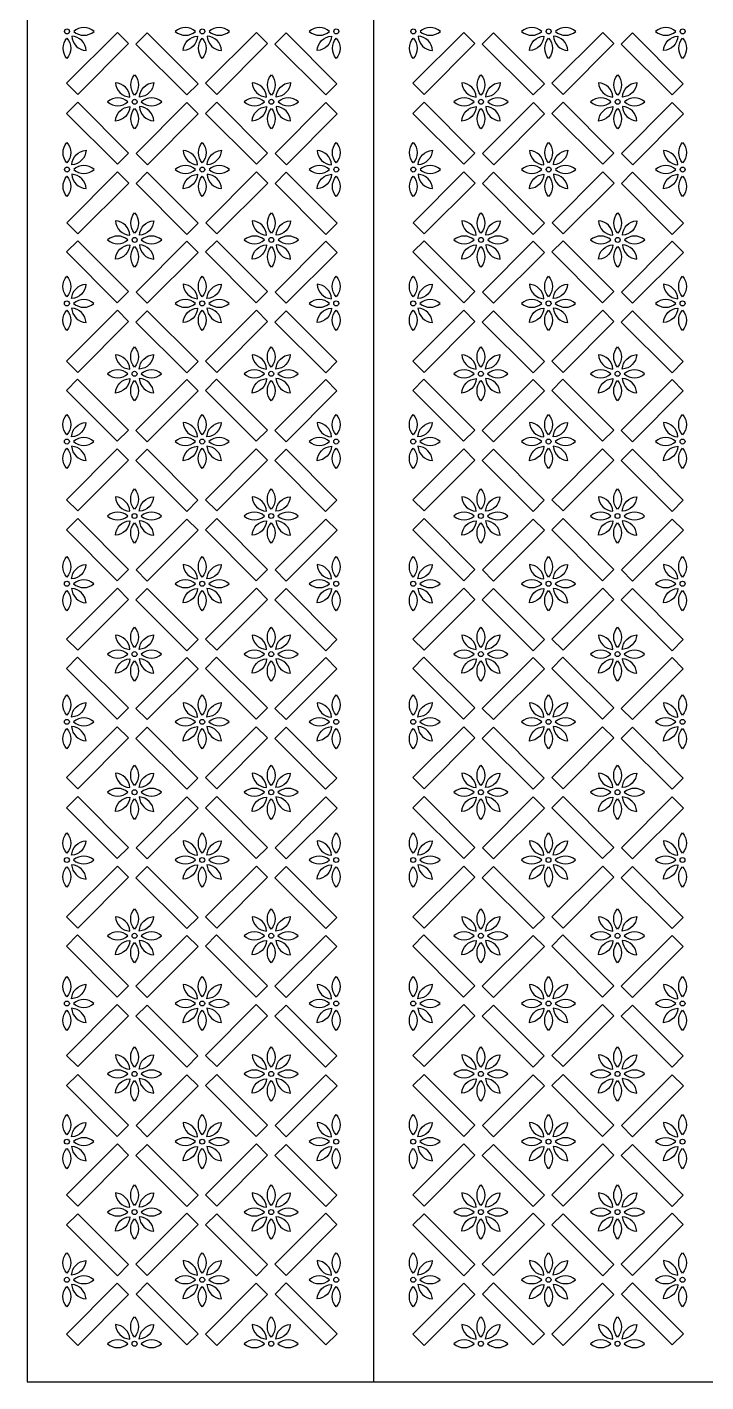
# Model space of a CAD drawing. Header units: millimetres. Extents: x 0 to 1000, y 0 to 2000.
# Drawn here: x 0 to 490, y 0 to 977 of the extents above; entities that cross this region are included whole.
import ezdxf

# ---------------------------------------------------------------- set-up
doc = ezdxf.new("R2010")
doc.units = ezdxf.units.MM
doc.layers.add('Image', color=70, linetype='Continuous')

msp = doc.modelspace()

# ---------------------------------------------------------------- linework, layer by layer
at = {"layer": 'Image'}
msp.add_line((250, 2000), (250, 0), dxfattribs=at)
for points in [[(500, 2000), (0, 2000), (0, 0), (1000, 0), (1000, 2000)], [(28.53, 936.81), (36.62, 928.71), (73.31, 965.41), (65.22, 973.5)], [(123.38, 936.47), (115.28, 928.38), (78.59, 965.07), (86.69, 973.16)], [(128.84, 936.81), (136.93, 928.71), (173.62, 965.41), (165.53, 973.5)], [(223.69, 936.47), (215.59, 928.38), (178.9, 965.07), (187, 973.16)], [(278.53, 936.81), (286.62, 928.71), (323.31, 965.41), (315.22, 973.5)], [(373.38, 936.47), (365.28, 928.38), (328.59, 965.07), (336.69, 973.16)], [(378.84, 936.81), (386.93, 928.71), (423.62, 965.41), (415.53, 973.5)], [(473.69, 936.47), (465.59, 928.38), (428.9, 965.07), (437, 973.16)], [(28.53, 915.05), (36.62, 923.14), (73.31, 886.45), (65.22, 878.36)], [(123.52, 914.76), (115.43, 922.85), (78.74, 886.16), (86.83, 878.06)], [(128.84, 915.05), (136.93, 923.14), (173.62, 886.45), (165.53, 878.36)], [(223.83, 914.76), (215.74, 922.85), (179.05, 886.16), (187.14, 878.06)], [(278.53, 915.05), (286.62, 923.14), (323.31, 886.45), (315.22, 878.36)], [(373.52, 914.76), (365.43, 922.85), (328.74, 886.16), (336.83, 878.06)], [(378.84, 915.05), (386.93, 923.14), (423.62, 886.45), (415.53, 878.36)], [(473.83, 914.76), (465.74, 922.85), (429.05, 886.16), (437.14, 878.06)], [(28.6, 836.26), (36.69, 828.17), (73.38, 864.86), (65.29, 872.96)], [(123.45, 835.93), (115.35, 827.83), (78.66, 864.52), (86.76, 872.62)], [(128.91, 836.26), (137.01, 828.17), (173.7, 864.86), (165.6, 872.96)], [(223.76, 835.93), (215.67, 827.83), (178.98, 864.52), (187.07, 872.62)], [(278.6, 836.26), (286.69, 828.17), (323.38, 864.86), (315.29, 872.96)], [(373.45, 835.93), (365.35, 827.83), (328.66, 864.52), (336.76, 872.62)], [(378.91, 836.26), (387.01, 828.17), (423.7, 864.86), (415.6, 872.96)], [(473.76, 835.93), (465.67, 827.83), (428.98, 864.52), (437.07, 872.62)], [(28.45, 815.14), (36.55, 823.23), (73.24, 786.54), (65.14, 778.44)], [(123.45, 814.84), (115.35, 822.94), (78.66, 786.25), (86.76, 778.15)], [(128.77, 815.14), (136.86, 823.23), (173.55, 786.54), (165.46, 778.44)], [(223.76, 814.84), (215.67, 822.94), (178.98, 786.25), (187.07, 778.15)], [(278.45, 815.14), (286.55, 823.23), (323.24, 786.54), (315.14, 778.44)], [(373.45, 814.84), (365.35, 822.94), (328.66, 786.25), (336.76, 778.15)], [(378.77, 815.14), (386.86, 823.23), (423.55, 786.54), (415.46, 778.44)], [(473.76, 814.84), (465.67, 822.94), (428.98, 786.25), (437.07, 778.15)], [(28.53, 736.35), (36.62, 728.26), (73.31, 764.95), (65.22, 773.04)], [(123.38, 736.01), (115.28, 727.92), (78.59, 764.61), (86.68, 772.7)], [(128.84, 736.35), (136.93, 728.26), (173.62, 764.95), (165.53, 773.04)], [(223.69, 736.01), (215.59, 727.92), (178.9, 764.61), (187, 772.7)], [(278.53, 736.35), (286.62, 728.26), (323.31, 764.95), (315.22, 773.04)], [(373.38, 736.01), (365.28, 727.92), (328.59, 764.61), (336.68, 772.7)], [(378.84, 736.35), (386.93, 728.26), (423.62, 764.95), (415.53, 773.04)], [(473.69, 736.01), (465.59, 727.92), (428.9, 764.61), (437, 772.7)], [(28.38, 715.22), (36.47, 723.32), (73.17, 686.63), (65.07, 678.53)], [(128.69, 715.22), (136.79, 723.32), (173.48, 686.63), (165.38, 678.53)], [(278.38, 715.22), (286.47, 723.32), (323.17, 686.63), (315.07, 678.53)], [(378.69, 715.22), (386.79, 723.32), (423.48, 686.63), (415.38, 678.53)], [(123.38, 714.93), (115.28, 723.02), (78.59, 686.33), (86.68, 678.24)], [(223.69, 714.93), (215.59, 723.02), (178.9, 686.33), (187, 678.24)], [(373.38, 714.93), (365.28, 723.02), (328.59, 686.33), (336.68, 678.24)], [(473.69, 714.93), (465.59, 723.02), (428.9, 686.33), (437, 678.24)], [(28.45, 636.44), (36.55, 628.34), (73.24, 665.03), (65.14, 673.13)], [(123.3, 636.1), (115.21, 628.01), (78.52, 664.7), (86.61, 672.79)], [(128.77, 636.44), (136.86, 628.34), (173.55, 665.03), (165.46, 673.13)], [(223.62, 636.1), (215.52, 628.01), (178.83, 664.7), (186.92, 672.79)], [(278.45, 636.44), (286.55, 628.34), (323.24, 665.03), (315.14, 673.13)], [(373.3, 636.1), (365.21, 628.01), (328.52, 664.7), (336.61, 672.79)], [(378.77, 636.44), (386.86, 628.34), (423.55, 665.03), (415.46, 673.13)], [(473.62, 636.1), (465.52, 628.01), (428.83, 664.7), (436.92, 672.79)], [(28.45, 614.68), (36.55, 622.77), (73.24, 586.08), (65.14, 577.99)], [(123.45, 614.38), (115.35, 622.48), (78.66, 585.79), (86.76, 577.69)], [(128.77, 614.68), (136.86, 622.77), (173.55, 586.08), (165.46, 577.99)], [(223.76, 614.38), (215.67, 622.48), (178.98, 585.79), (187.07, 577.69)], [(278.45, 614.68), (286.55, 622.77), (323.24, 586.08), (315.14, 577.99)], [(373.45, 614.38), (365.35, 622.48), (328.66, 585.79), (336.76, 577.69)], [(378.77, 614.68), (386.86, 622.77), (423.55, 586.08), (415.46, 577.99)], [(473.76, 614.38), (465.67, 622.48), (428.98, 585.79), (437.07, 577.69)], [(28.53, 535.89), (36.62, 527.8), (73.31, 564.49), (65.22, 572.59)], [(123.38, 535.56), (115.28, 527.46), (78.59, 564.15), (86.68, 572.25)], [(128.84, 535.89), (136.93, 527.8), (173.62, 564.49), (165.53, 572.59)], [(223.69, 535.56), (215.59, 527.46), (178.9, 564.15), (187, 572.25)], [(278.53, 535.89), (286.62, 527.8), (323.31, 564.49), (315.22, 572.59)], [(373.38, 535.56), (365.28, 527.46), (328.59, 564.15), (336.68, 572.25)], [(378.84, 535.89), (386.93, 527.8), (423.62, 564.49), (415.53, 572.59)], [(473.69, 535.56), (465.59, 527.46), (428.9, 564.15), (437, 572.25)], [(28.38, 514.77), (36.47, 522.86), (73.17, 486.17), (65.07, 478.07)], [(123.38, 514.47), (115.28, 522.57), (78.59, 485.88), (86.68, 477.78)], [(128.69, 514.77), (136.79, 522.86), (173.48, 486.17), (165.38, 478.07)], [(223.69, 514.47), (215.59, 522.57), (178.9, 485.88), (187, 477.78)], [(278.38, 514.77), (286.47, 522.86), (323.17, 486.17), (315.07, 478.07)], [(373.38, 514.47), (365.28, 522.57), (328.59, 485.88), (336.68, 477.78)], [(378.69, 514.77), (386.79, 522.86), (423.48, 486.17), (415.38, 478.07)], [(473.69, 514.47), (465.59, 522.57), (428.9, 485.88), (437, 477.78)], [(28.45, 435.98), (36.55, 427.89), (73.24, 464.58), (65.14, 472.67)], [(123.3, 435.64), (115.21, 427.55), (78.52, 464.24), (86.61, 472.33)], [(128.77, 435.98), (136.86, 427.89), (173.55, 464.58), (165.46, 472.67)], [(223.61, 435.64), (215.52, 427.55), (178.83, 464.24), (186.92, 472.33)], [(278.45, 435.98), (286.55, 427.89), (323.24, 464.58), (315.14, 472.67)], [(373.3, 435.64), (365.21, 427.55), (328.52, 464.24), (336.61, 472.33)], [(378.77, 435.98), (386.86, 427.89), (423.55, 464.58), (415.46, 472.67)], [(473.61, 435.64), (465.52, 427.55), (428.83, 464.24), (436.92, 472.33)], [(28.45, 414.22), (36.55, 422.32), (73.24, 385.62), (65.14, 377.53)], [(123.45, 413.93), (115.35, 422.02), (78.66, 385.33), (86.76, 377.24)], [(128.77, 414.22), (136.86, 422.32), (173.55, 385.62), (165.46, 377.53)], [(223.76, 413.93), (215.67, 422.02), (178.98, 385.33), (187.07, 377.24)], [(278.45, 414.22), (286.55, 422.32), (323.24, 385.62), (315.14, 377.53)], [(373.45, 413.93), (365.35, 422.02), (328.66, 385.33), (336.76, 377.24)], [(378.77, 414.22), (386.86, 422.32), (423.55, 385.62), (415.46, 377.53)], [(473.76, 413.93), (465.67, 422.02), (428.98, 385.33), (437.07, 377.24)], [(28.53, 335.44), (36.62, 327.34), (73.31, 364.03), (65.22, 372.13)], [(123.38, 335.1), (115.28, 327), (78.59, 363.7), (86.68, 371.79)], [(128.84, 335.44), (136.93, 327.34), (173.62, 364.03), (165.53, 372.13)], [(223.69, 335.1), (215.59, 327), (178.9, 363.7), (187, 371.79)], [(278.53, 335.44), (286.62, 327.34), (323.31, 364.03), (315.22, 372.13)], [(373.38, 335.1), (365.28, 327), (328.59, 363.7), (336.68, 371.79)], [(378.84, 335.44), (386.93, 327.34), (423.62, 364.03), (415.53, 372.13)], [(473.69, 335.1), (465.59, 327), (428.9, 363.7), (437, 371.79)], [(28.38, 314.31), (36.47, 322.4), (73.16, 285.71), (65.07, 277.62)], [(123.38, 314.01), (115.28, 322.11), (78.59, 285.42), (86.68, 277.32)], [(128.69, 314.31), (136.79, 322.4), (173.48, 285.71), (165.38, 277.62)], [(223.69, 314.01), (215.59, 322.11), (178.9, 285.42), (187, 277.32)], [(278.38, 314.31), (286.47, 322.4), (323.16, 285.71), (315.07, 277.62)], [(373.38, 314.01), (365.28, 322.11), (328.59, 285.42), (336.68, 277.32)], [(378.69, 314.31), (386.79, 322.4), (423.48, 285.71), (415.38, 277.62)], [(473.69, 314.01), (465.59, 322.11), (428.9, 285.42), (437, 277.32)], [(28.45, 235.52), (36.55, 227.43), (73.24, 264.12), (65.14, 272.22)], [(123.3, 235.19), (115.21, 227.09), (78.52, 263.78), (86.61, 271.88)], [(128.76, 235.52), (136.86, 227.43), (173.55, 264.12), (165.46, 272.22)], [(223.61, 235.19), (215.52, 227.09), (178.83, 263.78), (186.92, 271.88)], [(278.45, 235.52), (286.55, 227.43), (323.24, 264.12), (315.14, 272.22)], [(373.3, 235.19), (365.21, 227.09), (328.52, 263.78), (336.61, 271.88)], [(378.76, 235.52), (386.86, 227.43), (423.55, 264.12), (415.46, 272.22)], [(473.61, 235.19), (465.52, 227.09), (428.83, 263.78), (436.92, 271.88)], [(28.45, 213.76), (36.55, 221.86), (73.24, 185.17), (65.14, 177.07)], [(123.45, 213.47), (115.35, 221.56), (78.66, 184.87), (86.76, 176.78)], [(128.76, 213.76), (136.86, 221.86), (173.55, 185.17), (165.46, 177.07)], [(223.76, 213.47), (215.67, 221.56), (178.98, 184.87), (187.07, 176.78)], [(278.45, 213.76), (286.55, 221.86), (323.24, 185.17), (315.14, 177.07)], [(373.45, 213.47), (365.35, 221.56), (328.66, 184.87), (336.76, 176.78)], [(378.76, 213.76), (386.86, 221.86), (423.55, 185.17), (415.46, 177.07)], [(473.76, 213.47), (465.67, 221.56), (428.98, 184.87), (437.07, 176.78)], [(28.53, 134.98), (36.62, 126.89), (73.31, 163.58), (65.22, 171.67)], [(123.38, 134.64), (115.28, 126.55), (78.59, 163.24), (86.68, 171.33)], [(128.84, 134.98), (136.93, 126.89), (173.62, 163.58), (165.53, 171.67)], [(223.69, 134.64), (215.59, 126.55), (178.9, 163.24), (187, 171.33)], [(278.53, 134.98), (286.62, 126.89), (323.31, 163.58), (315.22, 171.67)], [(373.38, 134.64), (365.28, 126.55), (328.59, 163.24), (336.68, 171.33)], [(378.84, 134.98), (386.93, 126.89), (423.62, 163.58), (415.53, 171.67)], [(473.69, 134.64), (465.59, 126.55), (428.9, 163.24), (437, 171.33)], [(28.53, 113.22), (36.62, 121.31), (73.31, 84.62), (65.22, 76.53)], [(123.38, 113.56), (115.28, 121.65), (78.59, 84.96), (86.68, 76.87)], [(128.84, 113.22), (136.93, 121.31), (173.62, 84.62), (165.53, 76.53)], [(223.69, 113.56), (215.59, 121.65), (178.9, 84.96), (187, 76.87)], [(278.53, 113.22), (286.62, 121.31), (323.31, 84.62), (315.22, 76.53)], [(373.38, 113.56), (365.28, 121.65), (328.59, 84.96), (336.68, 76.87)], [(378.84, 113.22), (386.93, 121.31), (423.62, 84.62), (415.53, 76.53)], [(473.69, 113.56), (465.59, 121.65), (428.9, 84.96), (437, 76.87)], [(28.45, 34.44), (36.55, 26.34), (73.24, 63.03), (65.14, 71.13)], [(123.45, 34.73), (115.35, 26.63), (78.66, 63.33), (86.76, 71.42)], [(128.76, 34.44), (136.86, 26.34), (173.55, 63.03), (165.46, 71.13)], [(223.76, 34.73), (215.67, 26.63), (178.98, 63.33), (187.07, 71.42)], [(278.45, 34.44), (286.55, 26.34), (323.24, 63.03), (315.14, 71.13)], [(373.45, 34.73), (365.35, 26.63), (328.66, 63.33), (336.76, 71.42)], [(378.76, 34.44), (386.86, 26.34), (423.55, 63.03), (415.46, 71.13)], [(473.76, 34.73), (465.67, 26.63), (428.98, 63.33), (437.07, 71.42)]]:
    msp.add_lwpolyline(points, close=True, dxfattribs=at)
for points in [[(28.79, 954.72, -0.380423), (28.79, 969.42, -0.380423)], [(42.64, 960.47, 0.380423), (32.22, 970.85, 0.380423)], [(33.63, 974.26, 0.380423), (48.33, 974.26, 0.380423)], [(106.95, 974.26, 0.380423), (121.65, 974.26, 0.380423)], [(123.07, 970.83, -0.380423), (112.7, 960.41, -0.380423)], [(126.48, 954.72, -0.380423), (126.48, 969.42, -0.380423)], [(140.33, 960.47, 0.380423), (129.91, 970.85, 0.380423)], [(131.32, 974.26, 0.380423), (146.02, 974.26, 0.380423)], [(203.66, 974.26, 0.380423), (218.37, 974.26, 0.380423)], [(219.79, 970.83, -0.380423), (209.41, 960.41, -0.380423)], [(223.2, 954.72, -0.380423), (223.2, 969.42, -0.380423)], [(278.79, 954.72, -0.380423), (278.79, 969.42, -0.380423)], [(292.64, 960.47, 0.380423), (282.22, 970.85, 0.380423)], [(283.63, 974.26, 0.380423), (298.33, 974.26, 0.380423)], [(356.95, 974.26, 0.380423), (371.65, 974.26, 0.380423)], [(373.07, 970.83, -0.380423), (362.7, 960.41, -0.380423)], [(376.48, 954.72, -0.380423), (376.48, 969.42, -0.380423)], [(390.33, 960.47, 0.380423), (379.91, 970.85, 0.380423)], [(381.32, 974.26, 0.380423), (396.02, 974.26, 0.380423)], [(453.66, 974.26, 0.380423), (468.37, 974.26, 0.380423)], [(469.79, 970.83, -0.380423), (459.41, 960.41, -0.380423)], [(473.2, 954.72, -0.380423), (473.2, 969.42, -0.380423)], [(77.64, 928.29, -0.380423), (77.64, 942.99, -0.380423)], [(176.31, 928.29, -0.380423), (176.31, 942.99, -0.380423)], [(327.64, 928.29, -0.380423), (327.64, 942.99, -0.380423)], [(426.31, 928.29, -0.380423), (426.31, 942.99, -0.380423)], [(74.21, 926.87, 0.380423), (63.79, 937.24, 0.380423)], [(91.43, 937.3, -0.380423), (81.05, 926.88, -0.380423)], [(172.88, 926.87, 0.380423), (162.46, 937.24, 0.380423)], [(190.09, 937.3, -0.380423), (179.72, 926.88, -0.380423)], [(324.21, 926.87, 0.380423), (313.79, 937.24, 0.380423)], [(341.43, 937.3, -0.380423), (331.05, 926.88, -0.380423)], [(422.88, 926.87, 0.380423), (412.46, 937.24, 0.380423)], [(440.09, 937.3, -0.380423), (429.72, 926.88, -0.380423)], [(58.1, 923.46, 0.380423), (72.81, 923.46, 0.380423)], [(74.23, 920.03, -0.380423), (63.85, 909.61, -0.380423)], [(91.48, 909.67, 0.380423), (81.06, 920.05, 0.380423)], [(82.47, 923.46, 0.380423), (97.18, 923.46, 0.380423)], [(156.77, 923.46, 0.380423), (171.47, 923.46, 0.380423)], [(172.9, 920.03, -0.380423), (162.52, 909.61, -0.380423)], [(190.15, 909.67, 0.380423), (179.73, 920.05, 0.380423)], [(181.14, 923.46, 0.380423), (195.85, 923.46, 0.380423)], [(308.1, 923.46, 0.380423), (322.81, 923.46, 0.380423)], [(324.23, 920.03, -0.380423), (313.85, 909.61, -0.380423)], [(341.48, 909.67, 0.380423), (331.06, 920.05, 0.380423)], [(332.47, 923.46, 0.380423), (347.18, 923.46, 0.380423)], [(406.77, 923.46, 0.380423), (421.47, 923.46, 0.380423)], [(422.9, 920.03, -0.380423), (412.52, 909.61, -0.380423)], [(440.15, 909.67, 0.380423), (429.73, 920.05, 0.380423)], [(431.14, 923.46, 0.380423), (445.85, 923.46, 0.380423)], [(77.64, 903.92, -0.380423), (77.64, 918.62, -0.380423)], [(176.31, 903.92, -0.380423), (176.31, 918.62, -0.380423)], [(327.64, 903.92, -0.380423), (327.64, 918.62, -0.380423)], [(426.31, 903.92, -0.380423), (426.31, 918.62, -0.380423)], [(28.79, 879.44, -0.380423), (28.79, 894.15, -0.380423)], [(126.48, 879.44, -0.380423), (126.48, 894.15, -0.380423)], [(223.2, 879.44, -0.380423), (223.2, 894.15, -0.380423)], [(278.79, 879.44, -0.380423), (278.79, 894.15, -0.380423)], [(376.48, 879.44, -0.380423), (376.48, 894.15, -0.380423)], [(473.2, 879.44, -0.380423), (473.2, 894.15, -0.380423)], [(42.58, 888.46, -0.380423), (32.2, 878.03, -0.380423)], [(123.06, 878.02, 0.380423), (112.64, 888.4, 0.380423)], [(140.27, 888.46, -0.380423), (129.89, 878.03, -0.380423)], [(219.77, 878.02, 0.380423), (209.35, 888.4, 0.380423)], [(292.58, 888.46, -0.380423), (282.2, 878.03, -0.380423)], [(373.06, 878.02, 0.380423), (362.64, 888.4, 0.380423)], [(390.27, 888.46, -0.380423), (379.89, 878.03, -0.380423)], [(469.77, 878.02, 0.380423), (459.35, 888.4, 0.380423)], [(42.64, 860.82, 0.380423), (32.22, 871.2, 0.380423)], [(33.63, 874.61, 0.380423), (48.33, 874.61, 0.380423)], [(106.95, 874.61, 0.380423), (121.65, 874.61, 0.380423)], [(123.07, 871.19, -0.380423), (112.7, 860.77, -0.380423)], [(140.33, 860.82, 0.380423), (129.91, 871.2, 0.380423)], [(131.32, 874.61, 0.380423), (146.02, 874.61, 0.380423)], [(203.66, 874.61, 0.380423), (218.37, 874.61, 0.380423)], [(219.79, 871.19, -0.380423), (209.41, 860.77, -0.380423)], [(292.64, 860.82, 0.380423), (282.22, 871.2, 0.380423)], [(283.63, 874.61, 0.380423), (298.33, 874.61, 0.380423)], [(356.95, 874.61, 0.380423), (371.65, 874.61, 0.380423)], [(373.07, 871.19, -0.380423), (362.7, 860.77, -0.380423)], [(390.33, 860.82, 0.380423), (379.91, 871.2, 0.380423)], [(381.32, 874.61, 0.380423), (396.02, 874.61, 0.380423)], [(453.66, 874.61, 0.380423), (468.37, 874.61, 0.380423)], [(469.79, 871.19, -0.380423), (459.41, 860.77, -0.380423)], [(28.79, 855.07, -0.380423), (28.79, 869.78, -0.380423)], [(126.48, 855.07, -0.380423), (126.48, 869.78, -0.380423)], [(223.2, 855.07, -0.380423), (223.2, 869.78, -0.380423)], [(278.79, 855.07, -0.380423), (278.79, 869.78, -0.380423)], [(376.48, 855.07, -0.380423), (376.48, 869.78, -0.380423)], [(473.2, 855.07, -0.380423), (473.2, 869.78, -0.380423)], [(77.64, 828.64, -0.380423), (77.64, 843.35, -0.380423)], [(176.31, 828.64, -0.380423), (176.31, 843.35, -0.380423)], [(327.64, 828.64, -0.380423), (327.64, 843.35, -0.380423)], [(426.31, 828.64, -0.380423), (426.31, 843.35, -0.380423)], [(74.21, 827.22, 0.380423), (63.79, 837.6, 0.380423)], [(91.43, 837.66, -0.380423), (81.05, 827.24, -0.380423)], [(172.88, 827.22, 0.380423), (162.46, 837.6, 0.380423)], [(190.09, 837.66, -0.380423), (179.72, 827.24, -0.380423)], [(324.21, 827.22, 0.380423), (313.79, 837.6, 0.380423)], [(341.43, 837.66, -0.380423), (331.05, 827.24, -0.380423)], [(422.88, 827.22, 0.380423), (412.46, 837.6, 0.380423)], [(440.09, 837.66, -0.380423), (429.72, 827.24, -0.380423)], [(58.1, 823.81, 0.380423), (72.81, 823.81, 0.380423)], [(82.47, 823.81, 0.380423), (97.18, 823.81, 0.380423)], [(156.77, 823.81, 0.380423), (171.47, 823.81, 0.380423)], [(181.14, 823.81, 0.380423), (195.85, 823.81, 0.380423)], [(308.1, 823.81, 0.380423), (322.81, 823.81, 0.380423)], [(332.47, 823.81, 0.380423), (347.18, 823.81, 0.380423)], [(406.77, 823.81, 0.380423), (421.47, 823.81, 0.380423)], [(431.14, 823.81, 0.380423), (445.85, 823.81, 0.380423)], [(74.23, 820.39, -0.380423), (63.85, 809.97, -0.380423)], [(77.64, 804.27, -0.380423), (77.64, 818.98, -0.380423)], [(91.48, 810.02, 0.380423), (81.06, 820.4, 0.380423)], [(172.9, 820.39, -0.380423), (162.52, 809.97, -0.380423)], [(176.31, 804.27, -0.380423), (176.31, 818.98, -0.380423)], [(190.15, 810.02, 0.380423), (179.73, 820.4, 0.380423)], [(324.23, 820.39, -0.380423), (313.85, 809.97, -0.380423)], [(327.64, 804.27, -0.380423), (327.64, 818.98, -0.380423)], [(341.48, 810.02, 0.380423), (331.06, 820.4, 0.380423)], [(422.9, 820.39, -0.380423), (412.52, 809.97, -0.380423)], [(426.31, 804.27, -0.380423), (426.31, 818.98, -0.380423)], [(440.15, 810.02, 0.380423), (429.73, 820.4, 0.380423)], [(28.72, 782.87, -0.380423), (28.72, 797.57, -0.380423)], [(42.51, 791.88, -0.380423), (32.13, 781.46, -0.380423)], [(122.99, 781.44, 0.380423), (112.57, 791.82, 0.380423)], [(126.41, 782.87, -0.380423), (126.41, 797.57, -0.380423)], [(140.2, 791.88, -0.380423), (129.82, 781.46, -0.380423)], [(219.7, 781.44, 0.380423), (209.28, 791.82, 0.380423)], [(223.13, 782.87, -0.380423), (223.13, 797.57, -0.380423)], [(278.72, 782.87, -0.380423), (278.72, 797.57, -0.380423)], [(292.51, 791.88, -0.380423), (282.13, 781.46, -0.380423)], [(372.99, 781.44, 0.380423), (362.57, 791.82, 0.380423)], [(376.41, 782.87, -0.380423), (376.41, 797.57, -0.380423)], [(390.2, 791.88, -0.380423), (379.82, 781.46, -0.380423)], [(469.7, 781.44, 0.380423), (459.28, 791.82, 0.380423)], [(473.13, 782.87, -0.380423), (473.13, 797.57, -0.380423)], [(28.72, 758.5, -0.380423), (28.72, 773.2, -0.380423)], [(42.56, 764.25, 0.380423), (32.14, 774.63, 0.380423)], [(33.55, 778.03, 0.380423), (48.26, 778.03, 0.380423)], [(106.87, 778.03, 0.380423), (121.58, 778.03, 0.380423)], [(123, 774.61, -0.380423), (112.62, 764.19, -0.380423)], [(126.41, 758.5, -0.380423), (126.41, 773.2, -0.380423)], [(140.26, 764.25, 0.380423), (129.84, 774.63, 0.380423)], [(131.24, 778.03, 0.380423), (145.95, 778.03, 0.380423)], [(203.59, 778.03, 0.380423), (218.29, 778.03, 0.380423)], [(219.72, 774.61, -0.380423), (209.34, 764.19, -0.380423)], [(223.13, 758.5, -0.380423), (223.13, 773.2, -0.380423)], [(278.72, 758.5, -0.380423), (278.72, 773.2, -0.380423)], [(292.56, 764.25, 0.380423), (282.14, 774.63, 0.380423)], [(283.55, 778.03, 0.380423), (298.26, 778.03, 0.380423)], [(356.87, 778.03, 0.380423), (371.58, 778.03, 0.380423)], [(373, 774.61, -0.380423), (362.62, 764.19, -0.380423)], [(376.41, 758.5, -0.380423), (376.41, 773.2, -0.380423)], [(390.26, 764.25, 0.380423), (379.84, 774.63, 0.380423)], [(381.24, 778.03, 0.380423), (395.95, 778.03, 0.380423)], [(453.59, 778.03, 0.380423), (468.29, 778.03, 0.380423)], [(469.72, 774.61, -0.380423), (459.34, 764.19, -0.380423)], [(473.13, 758.5, -0.380423), (473.13, 773.2, -0.380423)], [(77.57, 732.07, -0.380423), (77.57, 746.77, -0.380423)], [(176.23, 732.07, -0.380423), (176.23, 746.77, -0.380423)], [(327.57, 732.07, -0.380423), (327.57, 746.77, -0.380423)], [(426.23, 732.07, -0.380423), (426.23, 746.77, -0.380423)], [(74.14, 730.65, 0.380423), (63.72, 741.02, 0.380423)], [(91.35, 741.08, -0.380423), (80.98, 730.66, -0.380423)], [(172.81, 730.65, 0.380423), (162.39, 741.02, 0.380423)], [(190.02, 741.08, -0.380423), (179.64, 730.66, -0.380423)], [(324.14, 730.65, 0.380423), (313.72, 741.02, 0.380423)], [(341.35, 741.08, -0.380423), (330.98, 730.66, -0.380423)], [(422.81, 730.65, 0.380423), (412.39, 741.02, 0.380423)], [(440.02, 741.08, -0.380423), (429.64, 730.66, -0.380423)], [(58.03, 727.24, 0.380423), (72.73, 727.24, 0.380423)], [(74.16, 723.81, -0.380423), (63.78, 713.39, -0.380423)], [(91.41, 713.45, 0.380423), (80.99, 723.83, 0.380423)], [(82.4, 727.24, 0.380423), (97.1, 727.24, 0.380423)], [(156.7, 727.24, 0.380423), (171.4, 727.24, 0.380423)], [(172.82, 723.81, -0.380423), (162.45, 713.39, -0.380423)], [(190.08, 713.45, 0.380423), (179.66, 723.83, 0.380423)], [(181.07, 727.24, 0.380423), (195.77, 727.24, 0.380423)], [(308.03, 727.24, 0.380423), (322.73, 727.24, 0.380423)], [(324.16, 723.81, -0.380423), (313.78, 713.39, -0.380423)], [(341.41, 713.45, 0.380423), (330.99, 723.83, 0.380423)], [(332.4, 727.24, 0.380423), (347.1, 727.24, 0.380423)], [(406.7, 727.24, 0.380423), (421.4, 727.24, 0.380423)], [(422.82, 723.81, -0.380423), (412.45, 713.39, -0.380423)], [(440.08, 713.45, 0.380423), (429.66, 723.83, 0.380423)], [(431.07, 727.24, 0.380423), (445.77, 727.24, 0.380423)], [(77.57, 707.7, -0.380423), (77.57, 722.4, -0.380423)], [(176.23, 707.7, -0.380423), (176.23, 722.4, -0.380423)], [(327.57, 707.7, -0.380423), (327.57, 722.4, -0.380423)], [(426.23, 707.7, -0.380423), (426.23, 722.4, -0.380423)], [(28.72, 683.22, -0.380423), (28.72, 697.93, -0.380423)], [(126.41, 683.22, -0.380423), (126.41, 697.93, -0.380423)], [(223.13, 683.22, -0.380423), (223.13, 697.93, -0.380423)], [(278.72, 683.22, -0.380423), (278.72, 697.93, -0.380423)], [(376.41, 683.22, -0.380423), (376.41, 697.93, -0.380423)], [(473.13, 683.22, -0.380423), (473.13, 697.93, -0.380423)], [(42.51, 692.23, -0.380423), (32.13, 681.81, -0.380423)], [(122.99, 681.8, 0.380423), (112.57, 692.18, 0.380423)], [(140.2, 692.23, -0.380423), (129.82, 681.81, -0.380423)], [(219.7, 681.8, 0.380423), (209.28, 692.18, 0.380423)], [(292.51, 692.23, -0.380423), (282.13, 681.81, -0.380423)], [(372.99, 681.8, 0.380423), (362.57, 692.18, 0.380423)], [(390.2, 692.23, -0.380423), (379.82, 681.81, -0.380423)], [(469.7, 681.8, 0.380423), (459.28, 692.18, 0.380423)], [(42.56, 664.6, 0.380423), (32.14, 674.98, 0.380423)], [(33.55, 678.39, 0.380423), (48.26, 678.39, 0.380423)], [(106.87, 678.39, 0.380423), (121.58, 678.39, 0.380423)], [(123, 674.97, -0.380423), (112.62, 664.55, -0.380423)], [(140.26, 664.6, 0.380423), (129.84, 674.98, 0.380423)], [(131.24, 678.39, 0.380423), (145.95, 678.39, 0.380423)], [(203.59, 678.39, 0.380423), (218.29, 678.39, 0.380423)], [(219.72, 674.97, -0.380423), (209.34, 664.55, -0.380423)], [(292.56, 664.6, 0.380423), (282.14, 674.98, 0.380423)], [(283.55, 678.39, 0.380423), (298.26, 678.39, 0.380423)], [(356.87, 678.39, 0.380423), (371.58, 678.39, 0.380423)], [(373, 674.97, -0.380423), (362.62, 664.55, -0.380423)], [(390.26, 664.6, 0.380423), (379.84, 674.98, 0.380423)], [(381.24, 678.39, 0.380423), (395.95, 678.39, 0.380423)], [(453.59, 678.39, 0.380423), (468.29, 678.39, 0.380423)], [(469.72, 674.97, -0.380423), (459.34, 664.55, -0.380423)], [(28.72, 658.85, -0.380423), (28.72, 673.56, -0.380423)], [(126.41, 658.85, -0.380423), (126.41, 673.56, -0.380423)], [(223.13, 658.85, -0.380423), (223.13, 673.56, -0.380423)], [(278.72, 658.85, -0.380423), (278.72, 673.56, -0.380423)], [(376.41, 658.85, -0.380423), (376.41, 673.56, -0.380423)], [(473.13, 658.85, -0.380423), (473.13, 673.56, -0.380423)], [(74.14, 628.07, 0.380423), (63.72, 638.45, 0.380423)], [(77.57, 629.49, -0.380423), (77.57, 644.2, -0.380423)], [(91.35, 638.5, -0.380423), (80.98, 628.08, -0.380423)], [(172.81, 628.07, 0.380423), (162.39, 638.45, 0.380423)], [(176.23, 629.49, -0.380423), (176.23, 644.2, -0.380423)], [(190.02, 638.5, -0.380423), (179.64, 628.08, -0.380423)], [(324.14, 628.07, 0.380423), (313.72, 638.45, 0.380423)], [(327.57, 629.49, -0.380423), (327.57, 644.2, -0.380423)], [(341.35, 638.5, -0.380423), (330.98, 628.08, -0.380423)], [(422.81, 628.07, 0.380423), (412.39, 638.45, 0.380423)], [(426.23, 629.49, -0.380423), (426.23, 644.2, -0.380423)], [(440.02, 638.5, -0.380423), (429.64, 628.08, -0.380423)], [(58.03, 624.66, 0.380423), (72.73, 624.66, 0.380423)], [(82.4, 624.66, 0.380423), (97.1, 624.66, 0.380423)], [(156.7, 624.66, 0.380423), (171.4, 624.66, 0.380423)], [(181.07, 624.66, 0.380423), (195.77, 624.66, 0.380423)], [(308.03, 624.66, 0.380423), (322.73, 624.66, 0.380423)], [(332.4, 624.66, 0.380423), (347.1, 624.66, 0.380423)], [(406.7, 624.66, 0.380423), (421.4, 624.66, 0.380423)], [(431.07, 624.66, 0.380423), (445.77, 624.66, 0.380423)], [(74.16, 621.24, -0.380423), (63.78, 610.82, -0.380423)], [(77.57, 605.12, -0.380423), (77.57, 619.83, -0.380423)], [(91.41, 610.87, 0.380423), (80.99, 621.25, 0.380423)], [(172.82, 621.24, -0.380423), (162.45, 610.82, -0.380423)], [(176.23, 605.12, -0.380423), (176.23, 619.83, -0.380423)], [(190.08, 610.87, 0.380423), (179.66, 621.25, 0.380423)], [(324.16, 621.24, -0.380423), (313.78, 610.82, -0.380423)], [(327.57, 605.12, -0.380423), (327.57, 619.83, -0.380423)], [(341.41, 610.87, 0.380423), (330.99, 621.25, 0.380423)], [(422.82, 621.24, -0.380423), (412.45, 610.82, -0.380423)], [(426.23, 605.12, -0.380423), (426.23, 619.83, -0.380423)], [(440.08, 610.87, 0.380423), (429.66, 621.25, 0.380423)], [(28.72, 580.65, -0.380423), (28.72, 595.35, -0.380423)], [(42.51, 589.66, -0.380423), (32.13, 579.24, -0.380423)], [(122.99, 579.22, 0.380423), (112.57, 589.6, 0.380423)], [(126.41, 580.65, -0.380423), (126.41, 595.35, -0.380423)], [(140.2, 589.66, -0.380423), (129.82, 579.24, -0.380423)], [(219.7, 579.22, 0.380423), (209.28, 589.6, 0.380423)], [(223.13, 580.65, -0.380423), (223.13, 595.35, -0.380423)], [(278.72, 580.65, -0.380423), (278.72, 595.35, -0.380423)], [(292.51, 589.66, -0.380423), (282.13, 579.24, -0.380423)], [(372.99, 579.22, 0.380423), (362.57, 589.6, 0.380423)], [(376.41, 580.65, -0.380423), (376.41, 595.35, -0.380423)], [(390.2, 589.66, -0.380423), (379.82, 579.24, -0.380423)], [(469.7, 579.22, 0.380423), (459.28, 589.6, 0.380423)], [(473.13, 580.65, -0.380423), (473.13, 595.35, -0.380423)], [(33.55, 575.81, 0.380423), (48.26, 575.81, 0.380423)], [(106.87, 575.81, 0.380423), (121.58, 575.81, 0.380423)], [(131.24, 575.81, 0.380423), (145.95, 575.81, 0.380423)], [(203.59, 575.81, 0.380423), (218.29, 575.81, 0.380423)], [(283.55, 575.81, 0.380423), (298.26, 575.81, 0.380423)], [(356.87, 575.81, 0.380423), (371.58, 575.81, 0.380423)], [(381.24, 575.81, 0.380423), (395.95, 575.81, 0.380423)], [(453.59, 575.81, 0.380423), (468.29, 575.81, 0.380423)], [(28.72, 556.28, -0.380423), (28.72, 570.98, -0.380423)], [(42.56, 562.03, 0.380423), (32.14, 572.4, 0.380423)], [(123, 572.39, -0.380423), (112.62, 561.97, -0.380423)], [(126.41, 556.28, -0.380423), (126.41, 570.98, -0.380423)], [(140.26, 562.03, 0.380423), (129.84, 572.4, 0.380423)], [(219.72, 572.39, -0.380423), (209.34, 561.97, -0.380423)], [(223.13, 556.28, -0.380423), (223.13, 570.98, -0.380423)], [(278.72, 556.28, -0.380423), (278.72, 570.98, -0.380423)], [(292.56, 562.03, 0.380423), (282.14, 572.4, 0.380423)], [(373, 572.39, -0.380423), (362.62, 561.97, -0.380423)], [(376.41, 556.28, -0.380423), (376.41, 570.98, -0.380423)], [(390.26, 562.03, 0.380423), (379.84, 572.4, 0.380423)], [(469.72, 572.39, -0.380423), (459.34, 561.97, -0.380423)], [(473.13, 556.28, -0.380423), (473.13, 570.98, -0.380423)], [(74.14, 528.42, 0.380423), (63.72, 538.8, 0.380423)], [(77.57, 529.85, -0.380423), (77.57, 544.55, -0.380423)], [(91.35, 538.86, -0.380423), (80.98, 528.44, -0.380423)], [(172.81, 528.42, 0.380423), (162.39, 538.8, 0.380423)], [(176.23, 529.85, -0.380423), (176.23, 544.55, -0.380423)], [(190.02, 538.86, -0.380423), (179.64, 528.44, -0.380423)], [(324.14, 528.42, 0.380423), (313.72, 538.8, 0.380423)], [(327.57, 529.85, -0.380423), (327.57, 544.55, -0.380423)], [(341.35, 538.86, -0.380423), (330.98, 528.44, -0.380423)], [(422.81, 528.42, 0.380423), (412.39, 538.8, 0.380423)], [(426.23, 529.85, -0.380423), (426.23, 544.55, -0.380423)], [(440.02, 538.86, -0.380423), (429.64, 528.44, -0.380423)], [(58.03, 525.01, 0.380423), (72.73, 525.01, 0.380423)], [(82.4, 525.01, 0.380423), (97.1, 525.01, 0.380423)], [(156.7, 525.01, 0.380423), (171.4, 525.01, 0.380423)], [(181.07, 525.01, 0.380423), (195.77, 525.01, 0.380423)], [(308.03, 525.01, 0.380423), (322.73, 525.01, 0.380423)], [(332.4, 525.01, 0.380423), (347.1, 525.01, 0.380423)], [(406.7, 525.01, 0.380423), (421.4, 525.01, 0.380423)], [(431.07, 525.01, 0.380423), (445.77, 525.01, 0.380423)], [(74.16, 521.59, -0.380423), (63.78, 511.17, -0.380423)], [(77.57, 505.48, -0.380423), (77.57, 520.18, -0.380423)], [(91.41, 511.23, 0.380423), (80.99, 521.6, 0.380423)], [(172.82, 521.59, -0.380423), (162.45, 511.17, -0.380423)], [(176.23, 505.48, -0.380423), (176.23, 520.18, -0.380423)], [(190.08, 511.23, 0.380423), (179.66, 521.6, 0.380423)], [(324.16, 521.59, -0.380423), (313.78, 511.17, -0.380423)], [(327.57, 505.48, -0.380423), (327.57, 520.18, -0.380423)], [(341.41, 511.23, 0.380423), (330.99, 521.6, 0.380423)], [(422.82, 521.59, -0.380423), (412.45, 511.17, -0.380423)], [(426.23, 505.48, -0.380423), (426.23, 520.18, -0.380423)], [(440.08, 511.23, 0.380423), (429.66, 521.6, 0.380423)], [(28.72, 481, -0.380423), (28.72, 495.71, -0.380423)], [(42.51, 490.01, -0.380423), (32.13, 479.59, -0.380423)], [(122.99, 479.58, 0.380423), (112.57, 489.96, 0.380423)], [(126.41, 481, -0.380423), (126.41, 495.71, -0.380423)], [(140.2, 490.01, -0.380423), (129.82, 479.59, -0.380423)], [(219.7, 479.58, 0.380423), (209.28, 489.96, 0.380423)], [(223.13, 481, -0.380423), (223.13, 495.71, -0.380423)], [(278.72, 481, -0.380423), (278.72, 495.71, -0.380423)], [(292.51, 490.01, -0.380423), (282.13, 479.59, -0.380423)], [(372.99, 479.58, 0.380423), (362.57, 489.96, 0.380423)], [(376.41, 481, -0.380423), (376.41, 495.71, -0.380423)], [(390.2, 490.01, -0.380423), (379.82, 479.59, -0.380423)], [(469.7, 479.58, 0.380423), (459.28, 489.96, 0.380423)], [(473.13, 481, -0.380423), (473.13, 495.71, -0.380423)], [(33.55, 476.17, 0.380423), (48.26, 476.17, 0.380423)], [(106.87, 476.17, 0.380423), (121.58, 476.17, 0.380423)], [(131.24, 476.17, 0.380423), (145.95, 476.17, 0.380423)], [(203.59, 476.17, 0.380423), (218.29, 476.17, 0.380423)], [(283.55, 476.17, 0.380423), (298.26, 476.17, 0.380423)], [(356.87, 476.17, 0.380423), (371.58, 476.17, 0.380423)], [(381.24, 476.17, 0.380423), (395.95, 476.17, 0.380423)], [(453.59, 476.17, 0.380423), (468.29, 476.17, 0.380423)], [(28.72, 456.63, -0.380423), (28.72, 471.34, -0.380423)], [(42.56, 462.38, 0.380423), (32.14, 472.76, 0.380423)], [(123, 472.74, -0.380423), (112.62, 462.32, -0.380423)], [(126.41, 456.63, -0.380423), (126.41, 471.34, -0.380423)], [(140.26, 462.38, 0.380423), (129.84, 472.76, 0.380423)], [(219.72, 472.74, -0.380423), (209.34, 462.32, -0.380423)], [(223.13, 456.63, -0.380423), (223.13, 471.34, -0.380423)], [(278.72, 456.63, -0.380423), (278.72, 471.34, -0.380423)], [(292.56, 462.38, 0.380423), (282.14, 472.76, 0.380423)], [(373, 472.74, -0.380423), (362.62, 462.32, -0.380423)], [(376.41, 456.63, -0.380423), (376.41, 471.34, -0.380423)], [(390.26, 462.38, 0.380423), (379.84, 472.76, 0.380423)], [(469.72, 472.74, -0.380423), (459.34, 462.32, -0.380423)], [(473.13, 456.63, -0.380423), (473.13, 471.34, -0.380423)], [(77.57, 430.2, -0.380423), (77.57, 444.91, -0.380423)], [(176.23, 430.2, -0.380423), (176.23, 444.91, -0.380423)], [(327.57, 430.2, -0.380423), (327.57, 444.91, -0.380423)], [(426.23, 430.2, -0.380423), (426.23, 444.91, -0.380423)], [(74.14, 428.78, 0.380423), (63.72, 439.16, 0.380423)], [(91.35, 439.21, -0.380423), (80.98, 428.79, -0.380423)], [(172.81, 428.78, 0.380423), (162.39, 439.16, 0.380423)], [(190.02, 439.21, -0.380423), (179.64, 428.79, -0.380423)], [(324.14, 428.78, 0.380423), (313.72, 439.16, 0.380423)], [(341.35, 439.21, -0.380423), (330.98, 428.79, -0.380423)], [(422.81, 428.78, 0.380423), (412.39, 439.16, 0.380423)], [(440.02, 439.21, -0.380423), (429.64, 428.79, -0.380423)], [(58.03, 425.37, 0.380423), (72.73, 425.37, 0.380423)], [(74.16, 421.95, -0.380423), (63.78, 411.53, -0.380423)], [(77.57, 405.83, -0.380423), (77.57, 420.54, -0.380423)], [(91.41, 411.58, 0.380423), (80.99, 421.96, 0.380423)], [(82.4, 425.37, 0.380423), (97.1, 425.37, 0.380423)], [(156.7, 425.37, 0.380423), (171.4, 425.37, 0.380423)], [(172.82, 421.95, -0.380423), (162.45, 411.53, -0.380423)], [(176.23, 405.83, -0.380423), (176.23, 420.54, -0.380423)], [(190.08, 411.58, 0.380423), (179.66, 421.96, 0.380423)], [(181.07, 425.37, 0.380423), (195.77, 425.37, 0.380423)], [(308.03, 425.37, 0.380423), (322.73, 425.37, 0.380423)], [(324.16, 421.95, -0.380423), (313.78, 411.53, -0.380423)], [(327.57, 405.83, -0.380423), (327.57, 420.54, -0.380423)], [(341.41, 411.58, 0.380423), (330.99, 421.96, 0.380423)], [(332.4, 425.37, 0.380423), (347.1, 425.37, 0.380423)], [(406.7, 425.37, 0.380423), (421.4, 425.37, 0.380423)], [(422.82, 421.95, -0.380423), (412.45, 411.53, -0.380423)], [(426.23, 405.83, -0.380423), (426.23, 420.54, -0.380423)], [(440.08, 411.58, 0.380423), (429.66, 421.96, 0.380423)], [(431.07, 425.37, 0.380423), (445.77, 425.37, 0.380423)], [(28.72, 381.36, -0.380423), (28.72, 396.06, -0.380423)], [(126.41, 381.36, -0.380423), (126.41, 396.06, -0.380423)], [(223.13, 381.36, -0.380423), (223.13, 396.06, -0.380423)], [(278.72, 381.36, -0.380423), (278.72, 396.06, -0.380423)], [(376.41, 381.36, -0.380423), (376.41, 396.06, -0.380423)], [(473.13, 381.36, -0.380423), (473.13, 396.06, -0.380423)], [(42.51, 390.37, -0.380423), (32.13, 379.95, -0.380423)], [(122.99, 379.93, 0.380423), (112.57, 390.31, 0.380423)], [(140.2, 390.37, -0.380423), (129.82, 379.95, -0.380423)], [(219.7, 379.93, 0.380423), (209.28, 390.31, 0.380423)], [(292.51, 390.37, -0.380423), (282.13, 379.95, -0.380423)], [(372.99, 379.93, 0.380423), (362.57, 390.31, 0.380423)], [(390.2, 390.37, -0.380423), (379.82, 379.95, -0.380423)], [(469.7, 379.93, 0.380423), (459.28, 390.31, 0.380423)], [(28.72, 356.99, -0.380423), (28.72, 371.69, -0.380423)], [(42.56, 362.74, 0.380423), (32.14, 373.11, 0.380423)], [(33.55, 376.52, 0.380423), (48.26, 376.52, 0.380423)], [(106.87, 376.52, 0.380423), (121.58, 376.52, 0.380423)], [(123, 373.1, -0.380423), (112.62, 362.68, -0.380423)], [(126.41, 356.99, -0.380423), (126.41, 371.69, -0.380423)], [(140.26, 362.74, 0.380423), (129.84, 373.11, 0.380423)], [(131.24, 376.52, 0.380423), (145.95, 376.52, 0.380423)], [(203.59, 376.52, 0.380423), (218.29, 376.52, 0.380423)], [(219.72, 373.1, -0.380423), (209.34, 362.68, -0.380423)], [(223.13, 356.99, -0.380423), (223.13, 371.69, -0.380423)], [(278.72, 356.99, -0.380423), (278.72, 371.69, -0.380423)], [(292.56, 362.74, 0.380423), (282.14, 373.11, 0.380423)], [(283.55, 376.52, 0.380423), (298.26, 376.52, 0.380423)], [(356.87, 376.52, 0.380423), (371.58, 376.52, 0.380423)], [(373, 373.1, -0.380423), (362.62, 362.68, -0.380423)], [(376.41, 356.99, -0.380423), (376.41, 371.69, -0.380423)], [(390.26, 362.74, 0.380423), (379.84, 373.11, 0.380423)], [(381.24, 376.52, 0.380423), (395.95, 376.52, 0.380423)], [(453.59, 376.52, 0.380423), (468.29, 376.52, 0.380423)], [(469.72, 373.1, -0.380423), (459.34, 362.68, -0.380423)], [(473.13, 356.99, -0.380423), (473.13, 371.69, -0.380423)], [(74.14, 325.23, 0.380423), (63.72, 335.6, 0.380423)], [(77.57, 326.65, -0.380423), (77.57, 341.36, -0.380423)], [(91.35, 335.66, -0.380423), (80.98, 325.24, -0.380423)], [(172.81, 325.23, 0.380423), (162.39, 335.6, 0.380423)], [(176.23, 326.65, -0.380423), (176.23, 341.36, -0.380423)], [(190.02, 335.66, -0.380423), (179.64, 325.24, -0.380423)], [(324.14, 325.23, 0.380423), (313.72, 335.6, 0.380423)], [(327.57, 326.65, -0.380423), (327.57, 341.36, -0.380423)], [(341.35, 335.66, -0.380423), (330.98, 325.24, -0.380423)], [(422.81, 325.23, 0.380423), (412.39, 335.6, 0.380423)], [(426.23, 326.65, -0.380423), (426.23, 341.36, -0.380423)], [(440.02, 335.66, -0.380423), (429.64, 325.24, -0.380423)], [(58.03, 321.82, 0.380423), (72.73, 321.82, 0.380423)], [(82.4, 321.82, 0.380423), (97.1, 321.82, 0.380423)], [(156.7, 321.82, 0.380423), (171.4, 321.82, 0.380423)], [(181.07, 321.82, 0.380423), (195.77, 321.82, 0.380423)], [(308.03, 321.82, 0.380423), (322.73, 321.82, 0.380423)], [(332.4, 321.82, 0.380423), (347.1, 321.82, 0.380423)], [(406.7, 321.82, 0.380423), (421.4, 321.82, 0.380423)], [(431.07, 321.82, 0.380423), (445.77, 321.82, 0.380423)], [(74.16, 318.39, -0.380423), (63.78, 307.97, -0.380423)], [(77.57, 302.28, -0.380423), (77.57, 316.98, -0.380423)], [(91.41, 308.03, 0.380423), (80.99, 318.41, 0.380423)], [(172.82, 318.39, -0.380423), (162.45, 307.97, -0.380423)], [(176.23, 302.28, -0.380423), (176.23, 316.98, -0.380423)], [(190.08, 308.03, 0.380423), (179.66, 318.41, 0.380423)], [(324.16, 318.39, -0.380423), (313.78, 307.97, -0.380423)], [(327.57, 302.28, -0.380423), (327.57, 316.98, -0.380423)], [(341.41, 308.03, 0.380423), (330.99, 318.41, 0.380423)], [(422.82, 318.39, -0.380423), (412.45, 307.97, -0.380423)], [(426.23, 302.28, -0.380423), (426.23, 316.98, -0.380423)], [(440.08, 308.03, 0.380423), (429.66, 318.41, 0.380423)], [(28.72, 277.8, -0.380423), (28.72, 292.51, -0.380423)], [(42.51, 286.82, -0.380423), (32.13, 276.4, -0.380423)], [(122.99, 276.38, 0.380423), (112.57, 286.76, 0.380423)], [(126.41, 277.8, -0.380423), (126.41, 292.51, -0.380423)], [(140.2, 286.82, -0.380423), (129.82, 276.4, -0.380423)], [(219.7, 276.38, 0.380423), (209.28, 286.76, 0.380423)], [(223.13, 277.8, -0.380423), (223.13, 292.51, -0.380423)], [(278.72, 277.8, -0.380423), (278.72, 292.51, -0.380423)], [(292.51, 286.82, -0.380423), (282.13, 276.4, -0.380423)], [(372.99, 276.38, 0.380423), (362.57, 286.76, 0.380423)], [(376.41, 277.8, -0.380423), (376.41, 292.51, -0.380423)], [(390.2, 286.82, -0.380423), (379.82, 276.4, -0.380423)], [(469.7, 276.38, 0.380423), (459.28, 286.76, 0.380423)], [(473.13, 277.8, -0.380423), (473.13, 292.51, -0.380423)], [(33.55, 272.97, 0.380423), (48.26, 272.97, 0.380423)], [(106.87, 272.97, 0.380423), (121.58, 272.97, 0.380423)], [(131.24, 272.97, 0.380423), (145.95, 272.97, 0.380423)], [(203.59, 272.97, 0.380423), (218.29, 272.97, 0.380423)], [(283.55, 272.97, 0.380423), (298.26, 272.97, 0.380423)], [(356.87, 272.97, 0.380423), (371.58, 272.97, 0.380423)], [(381.24, 272.97, 0.380423), (395.95, 272.97, 0.380423)], [(453.59, 272.97, 0.380423), (468.29, 272.97, 0.380423)], [(28.72, 253.43, -0.380423), (28.72, 268.14, -0.380423)], [(42.56, 259.18, 0.380423), (32.14, 269.56, 0.380423)], [(123, 269.55, -0.380423), (112.62, 259.13, -0.380423)], [(126.41, 253.43, -0.380423), (126.41, 268.14, -0.380423)], [(140.26, 259.18, 0.380423), (129.84, 269.56, 0.380423)], [(219.72, 269.55, -0.380423), (209.34, 259.13, -0.380423)], [(223.13, 253.43, -0.380423), (223.13, 268.14, -0.380423)], [(278.72, 253.43, -0.380423), (278.72, 268.14, -0.380423)], [(292.56, 259.18, 0.380423), (282.14, 269.56, 0.380423)], [(373, 269.55, -0.380423), (362.62, 259.13, -0.380423)], [(376.41, 253.43, -0.380423), (376.41, 268.14, -0.380423)], [(390.26, 259.18, 0.380423), (379.84, 269.56, 0.380423)], [(469.72, 269.55, -0.380423), (459.34, 259.13, -0.380423)], [(473.13, 253.43, -0.380423), (473.13, 268.14, -0.380423)], [(74.14, 225.58, 0.380423), (63.72, 235.96, 0.380423)], [(77.57, 227, -0.380423), (77.57, 241.71, -0.380423)], [(91.35, 236.02, -0.380423), (80.98, 225.6, -0.380423)], [(172.81, 225.58, 0.380423), (162.39, 235.96, 0.380423)], [(176.23, 227, -0.380423), (176.23, 241.71, -0.380423)], [(190.02, 236.02, -0.380423), (179.64, 225.6, -0.380423)], [(324.14, 225.58, 0.380423), (313.72, 235.96, 0.380423)], [(327.57, 227, -0.380423), (327.57, 241.71, -0.380423)], [(341.35, 236.02, -0.380423), (330.98, 225.6, -0.380423)], [(422.81, 225.58, 0.380423), (412.39, 235.96, 0.380423)], [(426.23, 227, -0.380423), (426.23, 241.71, -0.380423)], [(440.02, 236.02, -0.380423), (429.64, 225.6, -0.380423)], [(58.03, 222.17, 0.380423), (72.73, 222.17, 0.380423)], [(82.4, 222.17, 0.380423), (97.1, 222.17, 0.380423)], [(156.7, 222.17, 0.380423), (171.4, 222.17, 0.380423)], [(181.07, 222.17, 0.380423), (195.77, 222.17, 0.380423)], [(308.03, 222.17, 0.380423), (322.73, 222.17, 0.380423)], [(332.4, 222.17, 0.380423), (347.1, 222.17, 0.380423)], [(406.7, 222.17, 0.380423), (421.4, 222.17, 0.380423)], [(431.07, 222.17, 0.380423), (445.77, 222.17, 0.380423)], [(74.16, 218.75, -0.380423), (63.78, 208.33, -0.380423)], [(77.57, 202.63, -0.380423), (77.57, 217.34, -0.380423)], [(91.41, 208.39, 0.380423), (80.99, 218.76, 0.380423)], [(172.82, 218.75, -0.380423), (162.45, 208.33, -0.380423)], [(176.23, 202.63, -0.380423), (176.23, 217.34, -0.380423)], [(190.08, 208.39, 0.380423), (179.66, 218.76, 0.380423)], [(324.16, 218.75, -0.380423), (313.78, 208.33, -0.380423)], [(327.57, 202.63, -0.380423), (327.57, 217.34, -0.380423)], [(341.41, 208.39, 0.380423), (330.99, 218.76, 0.380423)], [(422.82, 218.75, -0.380423), (412.45, 208.33, -0.380423)], [(426.23, 202.63, -0.380423), (426.23, 217.34, -0.380423)], [(440.08, 208.39, 0.380423), (429.66, 218.76, 0.380423)], [(28.72, 178.16, -0.380423), (28.72, 192.86, -0.380423)], [(42.51, 187.17, -0.380423), (32.13, 176.75, -0.380423)], [(122.99, 176.74, 0.380423), (112.57, 187.11, 0.380423)], [(126.41, 178.16, -0.380423), (126.41, 192.86, -0.380423)], [(140.2, 187.17, -0.380423), (129.82, 176.75, -0.380423)], [(219.7, 176.74, 0.380423), (209.28, 187.11, 0.380423)], [(223.13, 178.16, -0.380423), (223.13, 192.86, -0.380423)], [(278.72, 178.16, -0.380423), (278.72, 192.86, -0.380423)], [(292.51, 187.17, -0.380423), (282.13, 176.75, -0.380423)], [(372.99, 176.74, 0.380423), (362.57, 187.11, 0.380423)], [(376.41, 178.16, -0.380423), (376.41, 192.86, -0.380423)], [(390.2, 187.17, -0.380423), (379.82, 176.75, -0.380423)], [(469.7, 176.74, 0.380423), (459.28, 187.11, 0.380423)], [(473.13, 178.16, -0.380423), (473.13, 192.86, -0.380423)], [(33.55, 173.33, 0.380423), (48.26, 173.33, 0.380423)], [(106.87, 173.33, 0.380423), (121.58, 173.33, 0.380423)], [(131.24, 173.33, 0.380423), (145.95, 173.33, 0.380423)], [(203.59, 173.33, 0.380423), (218.29, 173.33, 0.380423)], [(283.55, 173.33, 0.380423), (298.26, 173.33, 0.380423)], [(356.87, 173.33, 0.380423), (371.58, 173.33, 0.380423)], [(381.24, 173.33, 0.380423), (395.95, 173.33, 0.380423)], [(453.59, 173.33, 0.380423), (468.29, 173.33, 0.380423)], [(28.72, 153.79, -0.380423), (28.72, 168.49, -0.380423)], [(42.56, 159.54, 0.380423), (32.14, 169.92, 0.380423)], [(123, 169.9, -0.380423), (112.62, 159.48, -0.380423)], [(126.41, 153.79, -0.380423), (126.41, 168.49, -0.380423)], [(140.26, 159.54, 0.380423), (129.84, 169.92, 0.380423)], [(219.72, 169.9, -0.380423), (209.34, 159.48, -0.380423)], [(223.13, 153.79, -0.380423), (223.13, 168.49, -0.380423)], [(278.72, 153.79, -0.380423), (278.72, 168.49, -0.380423)], [(292.56, 159.54, 0.380423), (282.14, 169.92, 0.380423)], [(373, 169.9, -0.380423), (362.62, 159.48, -0.380423)], [(376.41, 153.79, -0.380423), (376.41, 168.49, -0.380423)], [(390.26, 159.54, 0.380423), (379.84, 169.92, 0.380423)], [(469.72, 169.9, -0.380423), (459.34, 159.48, -0.380423)], [(473.13, 153.79, -0.380423), (473.13, 168.49, -0.380423)], [(77.57, 127.36, -0.380423), (77.57, 142.06, -0.380423)], [(176.23, 127.36, -0.380423), (176.23, 142.06, -0.380423)], [(327.57, 127.36, -0.380423), (327.57, 142.06, -0.380423)], [(426.23, 127.36, -0.380423), (426.23, 142.06, -0.380423)], [(74.14, 125.94, 0.380423), (63.72, 136.31, 0.380423)], [(91.35, 136.37, -0.380423), (80.98, 125.95, -0.380423)], [(172.81, 125.94, 0.380423), (162.39, 136.31, 0.380423)], [(190.02, 136.37, -0.380423), (179.64, 125.95, -0.380423)], [(324.14, 125.94, 0.380423), (313.72, 136.31, 0.380423)], [(341.35, 136.37, -0.380423), (330.98, 125.95, -0.380423)], [(422.81, 125.94, 0.380423), (412.39, 136.31, 0.380423)], [(440.02, 136.37, -0.380423), (429.64, 125.95, -0.380423)], [(58.03, 122.53, 0.380423), (72.73, 122.53, 0.380423)], [(74.16, 119.1, -0.380423), (63.78, 108.68, -0.380423)], [(77.57, 102.99, -0.380423), (77.57, 117.69, -0.380423)], [(91.41, 108.74, 0.380423), (80.99, 119.12, 0.380423)], [(82.4, 122.53, 0.380423), (97.1, 122.53, 0.380423)], [(156.7, 122.53, 0.380423), (171.4, 122.53, 0.380423)], [(172.82, 119.1, -0.380423), (162.45, 108.68, -0.380423)], [(176.23, 102.99, -0.380423), (176.23, 117.69, -0.380423)], [(190.08, 108.74, 0.380423), (179.66, 119.12, 0.380423)], [(181.07, 122.53, 0.380423), (195.77, 122.53, 0.380423)], [(308.03, 122.53, 0.380423), (322.73, 122.53, 0.380423)], [(324.16, 119.1, -0.380423), (313.78, 108.68, -0.380423)], [(327.57, 102.99, -0.380423), (327.57, 117.69, -0.380423)], [(341.41, 108.74, 0.380423), (330.99, 119.12, 0.380423)], [(332.4, 122.53, 0.380423), (347.1, 122.53, 0.380423)], [(406.7, 122.53, 0.380423), (421.4, 122.53, 0.380423)], [(422.82, 119.1, -0.380423), (412.45, 108.68, -0.380423)], [(426.23, 102.99, -0.380423), (426.23, 117.69, -0.380423)], [(440.08, 108.74, 0.380423), (429.66, 119.12, 0.380423)], [(431.07, 122.53, 0.380423), (445.77, 122.53, 0.380423)], [(28.72, 78.51, -0.380423), (28.72, 93.22, -0.380423)], [(126.41, 78.51, -0.380423), (126.41, 93.22, -0.380423)], [(223.13, 78.51, -0.380423), (223.13, 93.22, -0.380423)], [(278.72, 78.51, -0.380423), (278.72, 93.22, -0.380423)], [(376.41, 78.51, -0.380423), (376.41, 93.22, -0.380423)], [(473.13, 78.51, -0.380423), (473.13, 93.22, -0.380423)], [(42.51, 87.53, -0.380423), (32.13, 77.11, -0.380423)], [(122.99, 77.09, 0.380423), (112.57, 87.47, 0.380423)], [(140.2, 87.53, -0.380423), (129.82, 77.11, -0.380423)], [(219.7, 77.09, 0.380423), (209.28, 87.47, 0.380423)], [(292.51, 87.53, -0.380423), (282.13, 77.11, -0.380423)], [(372.99, 77.09, 0.380423), (362.57, 87.47, 0.380423)], [(390.2, 87.53, -0.380423), (379.82, 77.11, -0.380423)], [(469.7, 77.09, 0.380423), (459.28, 87.47, 0.380423)], [(28.72, 54.14, -0.380423), (28.72, 68.85, -0.380423)], [(42.56, 59.89, 0.380423), (32.14, 70.27, 0.380423)], [(33.55, 73.68, 0.380423), (48.26, 73.68, 0.380423)], [(106.87, 73.68, 0.380423), (121.58, 73.68, 0.380423)], [(123, 70.26, -0.380423), (112.62, 59.84, -0.380423)], [(126.41, 54.14, -0.380423), (126.41, 68.85, -0.380423)], [(140.26, 59.89, 0.380423), (129.84, 70.27, 0.380423)], [(131.24, 73.68, 0.380423), (145.95, 73.68, 0.380423)], [(203.59, 73.68, 0.380423), (218.29, 73.68, 0.380423)], [(219.72, 70.26, -0.380423), (209.34, 59.84, -0.380423)], [(223.13, 54.14, -0.380423), (223.13, 68.85, -0.380423)], [(278.72, 54.14, -0.380423), (278.72, 68.85, -0.380423)], [(292.56, 59.89, 0.380423), (282.14, 70.27, 0.380423)], [(283.55, 73.68, 0.380423), (298.26, 73.68, 0.380423)], [(356.87, 73.68, 0.380423), (371.58, 73.68, 0.380423)], [(373, 70.26, -0.380423), (362.62, 59.84, -0.380423)], [(376.41, 54.14, -0.380423), (376.41, 68.85, -0.380423)], [(390.26, 59.89, 0.380423), (379.84, 70.27, 0.380423)], [(381.24, 73.68, 0.380423), (395.95, 73.68, 0.380423)], [(453.59, 73.68, 0.380423), (468.29, 73.68, 0.380423)], [(469.72, 70.26, -0.380423), (459.34, 59.84, -0.380423)], [(473.13, 54.14, -0.380423), (473.13, 68.85, -0.380423)], [(74.14, 30.94, 0.380423), (63.72, 41.31, 0.380423)], [(77.57, 32.36, -0.380423), (77.57, 47.06, -0.380423)], [(91.35, 41.37, -0.380423), (80.98, 30.95, -0.380423)], [(172.81, 30.94, 0.380423), (162.39, 41.31, 0.380423)], [(176.23, 32.36, -0.380423), (176.23, 47.06, -0.380423)], [(190.02, 41.37, -0.380423), (179.64, 30.95, -0.380423)], [(324.14, 30.94, 0.380423), (313.72, 41.31, 0.380423)], [(327.57, 32.36, -0.380423), (327.57, 47.06, -0.380423)], [(341.35, 41.37, -0.380423), (330.98, 30.95, -0.380423)], [(422.81, 30.94, 0.380423), (412.39, 41.31, 0.380423)], [(426.23, 32.36, -0.380423), (426.23, 47.06, -0.380423)], [(440.02, 41.37, -0.380423), (429.64, 30.95, -0.380423)], [(58.03, 27.53, 0.380423), (72.73, 27.53, 0.380423)], [(82.4, 27.53, 0.380423), (97.1, 27.53, 0.380423)], [(156.7, 27.53, 0.380423), (171.4, 27.53, 0.380423)], [(181.07, 27.53, 0.380423), (195.77, 27.53, 0.380423)], [(308.03, 27.53, 0.380423), (322.73, 27.53, 0.380423)], [(332.4, 27.53, 0.380423), (347.1, 27.53, 0.380423)], [(406.7, 27.53, 0.380423), (421.4, 27.53, 0.380423)], [(431.07, 27.53, 0.380423), (445.77, 27.53, 0.380423)]]:
    msp.add_lwpolyline(points, format="xyb", close=True, dxfattribs=at)
for centre in [(28.79, 974.26), (126.48, 974.26), (223.2, 974.26), (278.79, 974.26), (376.48, 974.26), (473.2, 974.26), (77.64, 923.46), (176.31, 923.46), (327.64, 923.46), (426.31, 923.46), (28.79, 874.61), (126.48, 874.61), (223.2, 874.61), (278.79, 874.61), (376.48, 874.61), (473.2, 874.61), (77.64, 823.81), (176.31, 823.81), (327.64, 823.81), (426.31, 823.81), (28.72, 778.03), (126.41, 778.03), (223.13, 778.03), (278.72, 778.03), (376.41, 778.03), (473.13, 778.03), (77.57, 727.24), (176.23, 727.24), (327.57, 727.24), (426.23, 727.24), (28.72, 678.39), (126.41, 678.39), (223.13, 678.39), (278.72, 678.39), (376.41, 678.39), (473.13, 678.39), (77.57, 624.66), (176.23, 624.66), (327.57, 624.66), (426.23, 624.66), (28.72, 575.81), (126.41, 575.81), (223.13, 575.81), (278.72, 575.81), (376.41, 575.81), (473.13, 575.81), (77.57, 525.01), (176.23, 525.01), (327.57, 525.01), (426.23, 525.01), (28.72, 476.17), (126.41, 476.17), (223.13, 476.17), (278.72, 476.17), (376.41, 476.17), (473.13, 476.17), (77.57, 425.37), (176.23, 425.37), (327.57, 425.37), (426.23, 425.37), (28.72, 376.52), (126.41, 376.52), (223.13, 376.52), (278.72, 376.52), (376.41, 376.52), (473.13, 376.52), (77.57, 321.82), (176.23, 321.82), (327.57, 321.82), (426.23, 321.82), (28.72, 272.97), (126.41, 272.97), (223.13, 272.97), (278.72, 272.97), (376.41, 272.97), (473.13, 272.97), (77.57, 222.17), (176.23, 222.17), (327.57, 222.17), (426.23, 222.17), (28.72, 173.33), (126.41, 173.33), (223.13, 173.33), (278.72, 173.33), (376.41, 173.33), (473.13, 173.33), (77.57, 122.53), (176.23, 122.53), (327.57, 122.53), (426.23, 122.53), (28.72, 73.68), (126.41, 73.68), (223.13, 73.68), (278.72, 73.68), (376.41, 73.68), (473.13, 73.68), (77.57, 27.53), (176.23, 27.53), (327.57, 27.53), (426.23, 27.53)]:
    msp.add_circle(centre, 1.79, dxfattribs=at)

doc.saveas('drawing.dxf')
